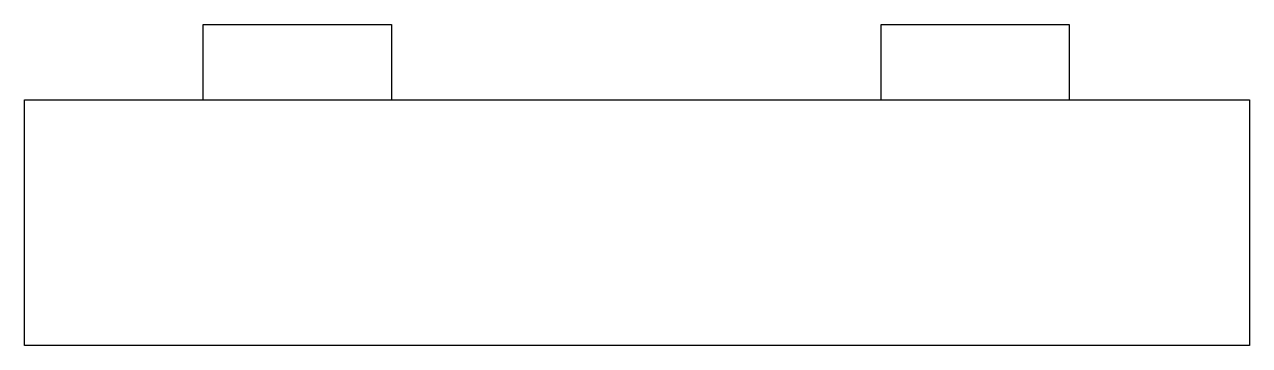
# Model space of a CAD drawing. Header units: millimetres. Extents: x 15304 to 16605, y 2150 to 2491.
import ezdxf

# ---------------------------------------------------------------- set-up
doc = ezdxf.new("R2010")
doc.units = ezdxf.units.MM

msp = doc.modelspace()

# ---------------------------------------------------------------- linework, layer by layer
for p, q in [((15493.880165, 2490.871001), (15693.880169, 2490.871001)), ((15493.880165, 2410.9206), (15493.880165, 2490.871001)), ((15693.880169, 2490.871001), (15693.880169, 2410.9206)), ((16213.879176, 2490.920601), (16413.879179, 2490.920601)), ((16213.879176, 2410.920601), (16213.879176, 2490.920601)), ((16413.879179, 2490.920601), (16413.879179, 2410.920601)), ((15303.88018, 2410.920601), (16605.390592, 2410.920601)), ((15303.88018, 2149.88523), (15303.88018, 2410.920601)), ((16605.390592, 2410.920601), (16605.390592, 2149.88523)), ((16605.390592, 2149.88523), (15303.88018, 2149.88523))]:
    msp.add_line(p, q)

doc.saveas('drawing.dxf')
